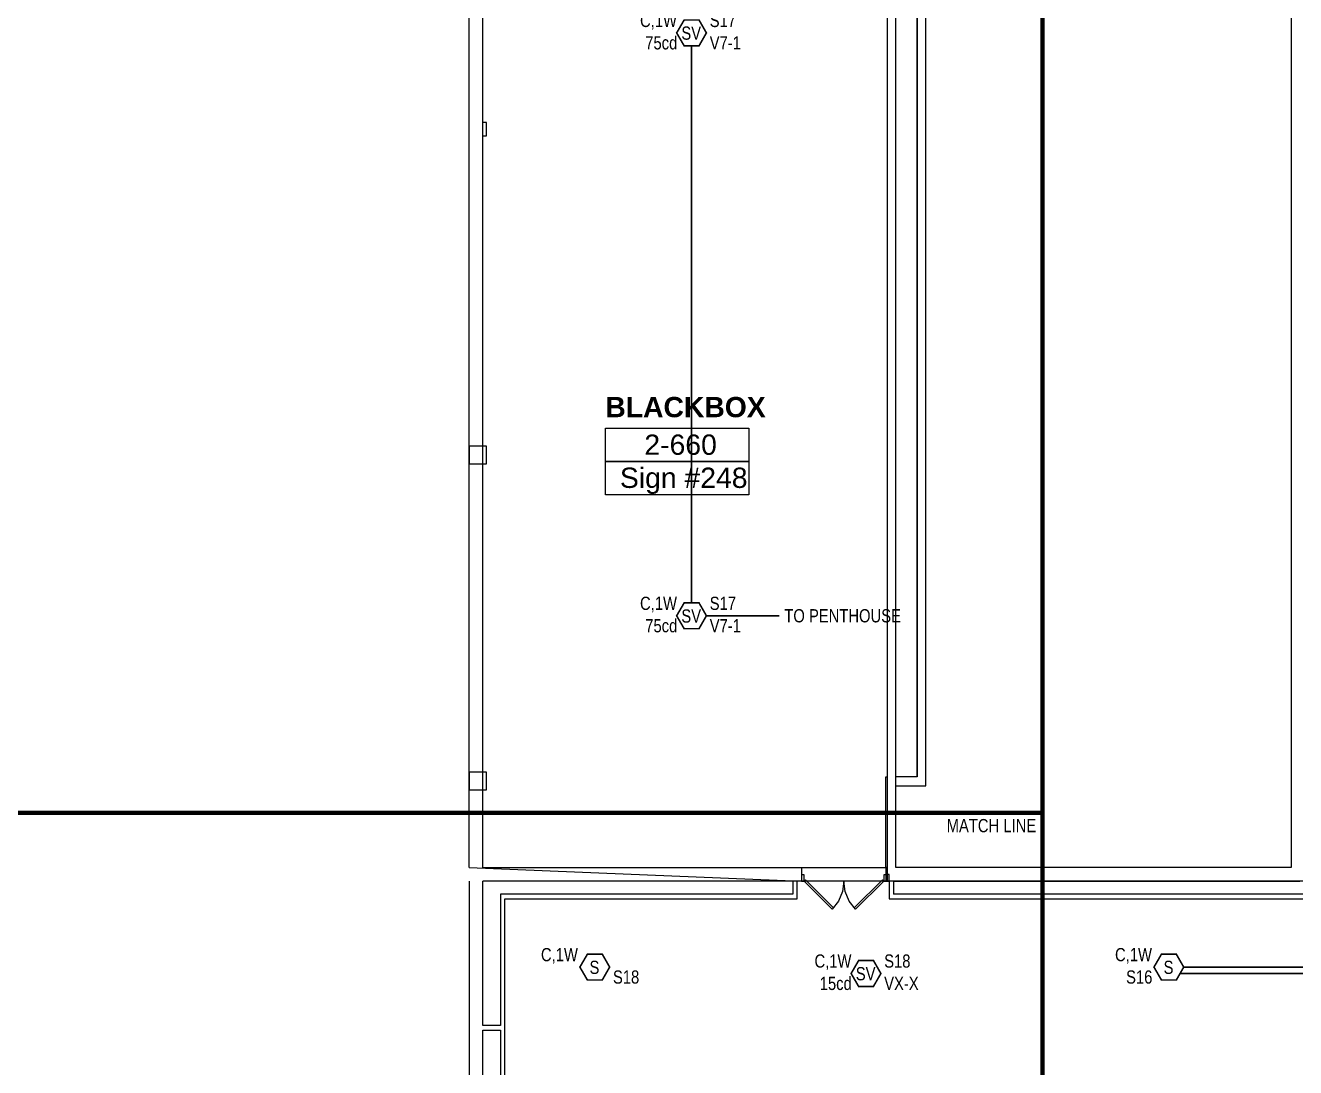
# Model space of a CAD drawing. Header units: inches. Extents: x 9349 to 17082, y 17684 to 25415.
# Drawn here: x 13150 to 14303, y 20846 to 21791 of the extents above; entities that cross this region are included whole.
import ezdxf
from ezdxf.enums import TextEntityAlignment as Align

# ---------------------------------------------------------------- set-up
doc = ezdxf.new("R2010")
doc.units = ezdxf.units.IN
doc.header["$LTSCALE"] = 0.25
doc.header["$MEASUREMENT"] = 0
for name, color, linetype in [('BACKGROUND', 8, 'Continuous'), ('CL-TEXT', 3, 'Continuous'), ('CONDUIT', 6, 'Continuous'), ('SPEAKER', 1, 'Continuous'), ('SPEAKER STROBE', 1, 'Continuous')]:
    doc.layers.add(name, color=color, linetype=linetype)
doc.styles.add('Arial', font='arial.ttf', dxfattribs={"width": 0.8})
doc.styles.add('ESSCOE_TEXT', font='arial.ttf', dxfattribs={"width": 0.8, "height": 12})
doc.styles.add('PDF Arial', font='arial.ttf')
doc.styles.add('PDF Arial Bold', font='arialbd.ttf')

# ---------------------------------------------------------------- blocks, each defined once
blk = doc.blocks.new('GC-S7')
at = {"layer": 'SPEAKER', "const_width": 1.46}
blk.add_lwpolyline([(13.8, 0.2), (7.1, 11.9), (-6.4, 11.9), (-13.2, 0.2), (-6.4, -11.5), (7.1, -11.5)], close=True, dxfattribs=at)
at = {"layer": 'SPEAKER', "style": 'Arial', "width": 0.8}
blk.add_text('S', height=12, dxfattribs=at).set_placement((0, 0), align=Align.MIDDLE)
for tag, p in [('C', (-15, 11.5)), ('1/2W', (-14.7, -8.8))]:
    blk.add_attdef(tag, text='', height=12, dxfattribs=at).set_placement(p, align=Align.MIDDLE_RIGHT)
blk.add_attdef('Speaker_Circuit', text='', height=12, dxfattribs=at).set_placement((16.8, -8.8), align=Align.MIDDLE_LEFT)
blk = doc.blocks.new('GC-S7VM')
at = {"layer": 'SPEAKER STROBE', "const_width": 1.46}
blk.add_lwpolyline([(13.8, 0.2), (7.1, 11.9), (-6.4, 11.9), (-13.2, 0.2), (-6.4, -11.5), (7.1, -11.5)], close=True, dxfattribs=at)
at = {"layer": 'SPEAKER STROBE', "style": 'Arial', "width": 0.8}
blk.add_text('SV', height=12, dxfattribs=at).set_placement((0, 0), align=Align.MIDDLE)
for tag, p in [('C', (-12.9, 11.5)), ('CANDELA', (-12.6, -8.8)), ('1/2W', (-12.6, -29.2))]:
    blk.add_attdef(tag, text='', height=12, dxfattribs=at).set_placement(p, align=Align.MIDDLE_RIGHT)
for tag, p in [('Speaker_Circuit', (16.8, 11.5)), ('Visual_Circuit', (16.8, -8.8))]:
    blk.add_attdef(tag, text='', height=12, dxfattribs=at).set_placement(p, align=Align.MIDDLE_LEFT)

msp = doc.modelspace()

# ---------------------------------------------------------------- linework, layer by layer
at = {"lineweight": 0, "const_width": 4}
for points in [[(14072.9, 21077), (14072.9, 22382.2)], [(11049.8, 20438.9), (11049.8, 21077), (14072.9, 21077), (14072.9, 18895.9)]]:
    msp.add_lwpolyline(points, dxfattribs=at)
at = {"layer": 'BACKGROUND'}
for points in [[(13930.6, 22259.4), (13930.6, 22128.6), (13930.6, 22077.5), (13939.9, 22077.5), (13939.9, 22071.4), (13931.9, 22071.4), (13931.9, 22024.1), (13939.9, 22024.1), (13939.9, 22065.2), (14298.6, 22065.2), (14298.6, 21027.4), (13939.9, 21027.4)], [(13552.6, 21027.4), (13552.6, 22071.4), (13552.6, 22076.5), (13565.1, 22076.5), (13552.6, 22076.5)], [(13939.9, 21101.6), (13967.2, 21101.6), (13967.2, 21109.6), (13967.2, 21931.5), (13959.2, 21931.5), (13939.9, 21931.5)], [(13939.9, 21923.5), (13959.2, 21923.5), (13959.2, 21109.6), (13939.9, 21109.6)], [(13959.2, 21109.6), (13959.2, 21923.5)], [(13565.1, 21691.1), (13568.6, 21691.1), (13568.6, 21703), (13565.1, 21703)], [(13675, 21027.4), (13930.9, 21027.4), (13930.9, 21109.6), (13931.9, 21109.6)], [(13565.1, 21027.4), (13854.4, 21027.4), (13854.4, 21015.1), (13856.6, 21015.1), (13856.6, 21020.9), (13854.4, 21020.9)], [(13931.9, 21027.4), (13930.9, 21027.4), (13930.9, 21015.1)], [(13552.6, 21015.1), (13552.6, 20794.6), (13552.6, 20788.2), (13565.1, 20788.2), (13585, 20788.2), (13585, 20792.1), (13585, 20999.1), (13846.4, 20999.1), (13850.5, 20999.1), (13850.5, 21015.1)], [(13846.4, 21015.1), (13846.4, 21003.2), (13585, 21003.2), (13581.2, 21003.2), (13581.2, 20884.3), (13565.1, 20884.3), (13565.1, 21015.1)], [(13903.3, 20989.7), (13897.5, 20997.1), (13893.9, 21005.8), (13892.6, 21015.1), (13891.4, 21005.8), (13887.8, 20997.1), (13882, 20989.7)], [(13930.9, 21020.9), (13929, 21020.9), (13929, 21015.1), (13930.9, 21015.1), (13931.9, 21015.1), (13933.8, 21015.1), (13933.8, 20999.1), (13938, 20999.1)], [(13931.9, 21015.1), (13933.8, 21015.1), (13933.8, 21021.2), (13931.9, 21021.2)], [(14883.9, 21015.1), (14883.9, 21003.2), (13937.9, 21003.2)], [(13938, 21003.2), (13938, 21015.1), (13939.9, 21015.1), (14298.6, 21015.1), (14306.6, 21015.1)], [(13937.9, 20999.1), (14883.9, 20999.1), (14883.9, 20995.5)]]:
    msp.add_lwpolyline(points, dxfattribs=at)
at = {"layer": 'BACKGROUND', "ltscale": 3.441667}
msp.add_lwpolyline([(13565.1, 21027.4), (13565.1, 22071.4)], dxfattribs=at)
at = {"layer": 'BACKGROUND', "ltscale": 4.646667}
msp.add_lwpolyline([(13931.9, 21983.9), (13931.9, 21015.1)], dxfattribs=at)
at = {"layer": 'BACKGROUND', "ltscale": 4.22}
msp.add_lwpolyline([(13939.9, 21027.4), (13939.9, 21983.9)], dxfattribs=at)
at = {"layer": 'BACKGROUND'}
for points in [[(13676.3, 21395.7), (13676.3, 21425.9), (13806.5, 21425.9), (13806.5, 21395.7)], [(13552.6, 21393.5), (13568.6, 21393.5), (13568.6, 21409.5), (13552.6, 21409.5)], [(13676.3, 21365.5), (13676.3, 21395.7), (13806.5, 21395.7), (13806.5, 21365.5)], [(13552.6, 21098.1), (13568.6, 21098.1), (13568.6, 21114.1), (13552.6, 21114.1)], [(13857.9, 21016.4), (13883.3, 20991), (13882, 20989.7), (13856.6, 21015.1)], [(13927.7, 21016.4), (13902, 20991), (13903.3, 20989.7), (13929, 21015.1)], [(13581.2, 20880.1), (13581.2, 20792.1), (13565.1, 20792.1), (13565.1, 20794.6), (13565.1, 20880.1)]]:
    msp.add_lwpolyline(points, close=True, dxfattribs=at)
at = {"layer": 'BACKGROUND', "ltscale": 1.458333}
msp.add_lwpolyline([(13552.6, 21027.4), (13854.4, 21015.1)], dxfattribs=at)
at = {"layer": 'BACKGROUND', "ltscale": 4.894913}
msp.add_lwpolyline([(14928, 21015.2), (13565.1, 21015.1)], dxfattribs=at)
at = {"layer": 'CONDUIT', "lineweight": 0, "const_width": 1.5}
for points in [[(13754.6, 21772.8), (13754.6, 21267.5)], [(13768.1, 21255.8), (13834.1, 21255.8)], [(14201.1, 20937.2), (14443.8, 20937.2)]]:
    msp.add_lwpolyline(points, dxfattribs=at)
msp.add_lwpolyline([(14320.5, 20678.2), (14320.5, 20925.4, 0.414214), (14314.5, 20931.4), (14197.8, 20931.4)], format="xyb", dxfattribs=at)

# ---------------------------------------------------------------- block references
at = {"layer": 'SPEAKER'}
msp.add_blockref('GC-S7', (13666.4, 20937), dxfattribs=at).add_auto_attribs({'C': 'C,1W', 'Speaker_Circuit': 'S18'})
ref = msp.add_blockref('GC-S7', (14187.3, 20937), dxfattribs=at)
ref.add_attrib('C', 'C,1W', dxfattribs={"height": 12, "style": 'Arial', "width": 0.8}).set_placement((14172.3, 20948.5), align=Align.MIDDLE_RIGHT)
ref.add_attrib('Speaker_Circuit', 'S16', dxfattribs={"height": 12, "style": 'Arial', "width": 0.8}).set_placement((14148.8, 20928.2), align=Align.MIDDLE_LEFT)
at = {"layer": 'SPEAKER STROBE'}
for p, values in [((13754.2, 21784.2), {'C': 'C,1W', 'Speaker_Circuit': 'S17', 'Visual_Circuit': 'V7-1', 'CANDELA': '75cd'}), ((13754.2, 21255.6), {'C': 'C,1W', 'Speaker_Circuit': 'S17', 'Visual_Circuit': 'V7-1', 'CANDELA': '75cd'}), ((13912.5, 20931.2), {'C': 'C,1W', 'Speaker_Circuit': 'S18', 'Visual_Circuit': 'VX-X', 'CANDELA': '15cd'})]:
    msp.add_blockref('GC-S7VM', p, dxfattribs=at).add_auto_attribs(values)

# ---------------------------------------------------------------- texts
at = {"lineweight": 0, "style": 'ESSCOE_TEXT', "width": 0.8}
msp.add_text('MATCH LINE', height=12, dxfattribs=at).set_placement((13986, 21059.5))
at = {"layer": 'BACKGROUND', "attachment_point": 7}
for s, insert, char_height, style in [('BLACKBOX', (13676.3, 21435.6), 18.38, 'PDF Arial Bold'), ('2-660', (13711.7, 21401.5), 18.41, 'PDF Arial'), ('Sign #248', (13689.5, 21366.2), 18.41, 'PDF Arial')]:
    msp.add_mtext(s, dxfattribs=dict(at, insert=insert, char_height=char_height, style=style))
at = {"layer": 'CL-TEXT', "style": 'Arial', "width": 0.8}
msp.add_text('TO PENTHOUSE', height=12, dxfattribs=at).set_placement((13838.7, 21255.8), align=Align.MIDDLE_LEFT)

doc.saveas('drawing.dxf')
